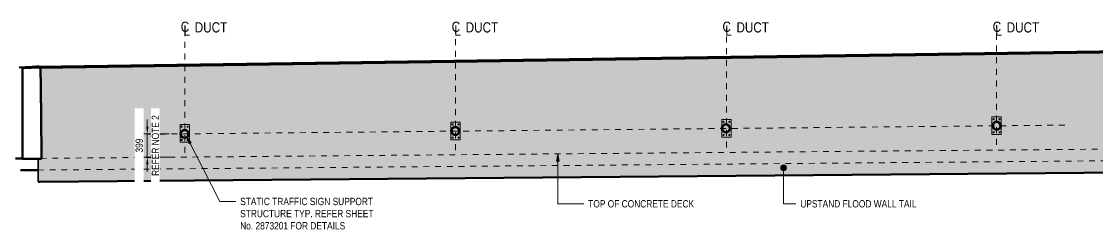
# Model space of a CAD drawing. Header units: metres. Extents: x 311 to 403, y 3 to 1186.
# Drawn here: x 358.83 to 377.24, y 20.37 to 23.94 of the extents above; entities that cross this region are included whole.
import ezdxf

# ---------------------------------------------------------------- set-up
doc = ezdxf.new("R2010")
doc.units = ezdxf.units.M
doc.linetypes.add('JacobsCenter', pattern=[0.015, 0.009, -0.0015, 0.003, -0.0015])
doc.linetypes.add('JacobsDash', pattern=[0.0045, 0.003, -0.0015])
doc.layers.get('Defpoints').update_dxf_attribs({"color": 41})
for name, color, linetype, lineweight in [('A-ANNO-DIMS', 7, 'Continuous', 9), ('A-ANNO-NOTE', 7, 'Continuous', 9), ('A-DETL', 7, 'Continuous', 13), ('A-FLOR', 7, 'Continuous', 50), ('A-FLOR-HDLN', 7, 'JacobsDash', 18), ('A-WALL', 7, 'Continuous', 50), ('A-WALL-HDLN', 7, 'JacobsDash', 18), ('G-ANNO-TEXT', 7, 'Continuous', 9), ('S-BEAM', 7, 'Continuous', 50), ('S-FSTN', 7, 'Continuous', 18)]:
    doc.layers.add(name, color=color, linetype=linetype, lineweight=lineweight)
doc.styles.add('Arial Narrow', font='ARIALN.TTF', dxfattribs={"height": 0.175})
doc.styles.add('Arial Narrow_1', font='ARIALN.TTF', dxfattribs={"height": 0.125})
doc.dimstyles.new('Dimension_Standard_O__mm_', dxfattribs={"dimscale": 0.3048, "dimtxt": 0.127929, "dimasz": 0.410105, "dimexe": 0.393701, "dimexo": 0.246063, "dimgap": 0.246063, "dimtad": 1, "dimdec": 0, "dimlfac": 1000, "dimzin": 0, "dimdsep": 46, "dimtxsty": 'Arial Narrow_1', "dimsah": 1, "dimcen": 0.09, "dimaunit": 1, "dimadec": 4, "dimazin": 0, "dimtfac": 1, "dimtdec": 4, "dimtix": 1, "dimtmove": 0, "dimatfit": 3, "dimfxl": 1, "dimtvp": 1, "dimtfill": 1, "dimtolj": 1, "dimtzin": 0, "dimlwd": 18, "dimlwe": 18, "dimarcsym": 2})

# ---------------------------------------------------------------- blocks, each defined once
blk = doc.blocks.new('Barrier Post Column Base Plate-4 Hole - 25mm-9262172-DRG-2873124 - ELEVATION - UPSTAND FLOOD WALL AT SOUTH END')
at = {"layer": 'S-FSTN', "linetype": 'JacobsDash', "lineweight": 9, "true_color": 0xc0c0c0}
h = blk.add_hatch(color=9, dxfattribs=at)
h.paths.add_polyline_path([(327.869, 21.998), (328.029, 21.998), (328.029, 22.298), (327.869, 22.298), (327.869, 22.082)])
h.paths.add_polyline_path([(327.899, 22.026), (327.897, 22.026), (327.895, 22.027), (327.893, 22.029), (327.891, 22.031), (327.89, 22.033), (327.89, 22.035), (327.89, 22.038), (327.891, 22.04), (327.893, 22.042), (327.895, 22.043), (327.897, 22.044), (327.899, 22.045), (327.902, 22.044), (327.904, 22.043), (327.906, 22.042), (327.908, 22.04), (327.908, 22.038), (327.909, 22.035), (327.908, 22.033), (327.908, 22.031), (327.906, 22.029), (327.904, 22.027), (327.902, 22.026)])
h.paths.add_polyline_path([(327.999, 22.026), (327.997, 22.026), (327.995, 22.027), (327.993, 22.029), (327.991, 22.031), (327.99, 22.033), (327.99, 22.035), (327.99, 22.038), (327.991, 22.04), (327.993, 22.042), (327.995, 22.043), (327.997, 22.044), (327.999, 22.045), (328.002, 22.044), (328.004, 22.043), (328.006, 22.042), (328.008, 22.04), (328.008, 22.038), (328.009, 22.035), (328.008, 22.033), (328.008, 22.031), (328.006, 22.029), (328.004, 22.027), (328.002, 22.026)])
h.paths.add_polyline_path([(327.949, 22.078), (327.923, 22.083), (327.899, 22.099), (327.885, 22.121), (327.879, 22.148), (327.885, 22.174), (327.901, 22.198), (327.923, 22.212), (327.949, 22.218), (327.976, 22.212), (327.999, 22.196), (328.014, 22.174), (328.019, 22.148), (328.014, 22.121), (327.999, 22.098), (327.976, 22.083), (327.968, 22.082)])
h.paths.add_polyline_path([(327.949, 22.083), (327.975, 22.088), (327.995, 22.102), (328.009, 22.123), (328.014, 22.148), (328.009, 22.173), (327.995, 22.194), (327.974, 22.208), (327.949, 22.213), (327.924, 22.207), (327.903, 22.194), (327.889, 22.173), (327.884, 22.148), (327.889, 22.123), (327.904, 22.101), (327.924, 22.088), (327.948, 22.083)])
h.paths.add_polyline_path([(327.999, 22.251), (327.997, 22.251), (327.995, 22.252), (327.993, 22.254), (327.991, 22.256), (327.99, 22.258), (327.99, 22.26), (327.99, 22.263), (327.991, 22.265), (327.993, 22.267), (327.995, 22.268), (327.997, 22.269), (327.999, 22.27), (328.002, 22.269), (328.004, 22.268), (328.006, 22.267), (328.008, 22.265), (328.008, 22.263), (328.009, 22.26), (328.008, 22.258), (328.008, 22.256), (328.006, 22.254), (328.004, 22.252), (328.002, 22.251)])
h.paths.add_polyline_path([(327.899, 22.251), (327.897, 22.251), (327.895, 22.252), (327.893, 22.254), (327.891, 22.256), (327.89, 22.258), (327.89, 22.26), (327.89, 22.263), (327.891, 22.265), (327.893, 22.267), (327.895, 22.268), (327.897, 22.269), (327.899, 22.27), (327.902, 22.269), (327.904, 22.268), (327.906, 22.267), (327.908, 22.265), (327.908, 22.263), (327.909, 22.26), (327.908, 22.258), (327.908, 22.256), (327.906, 22.254), (327.904, 22.252), (327.902, 22.251)])
at = {"layer": 'S-FSTN'}
for p, q in [((328.029, 22.298), (327.869, 22.298)), ((327.869, 22.298), (327.869, 21.998)), ((328.029, 21.998), (328.029, 22.298)), ((327.869, 21.998), (328.029, 21.998))]:
    blk.add_line(p, q, dxfattribs=at)
for centre, start_param, end_param in [((327.899, 22.26), 0, 3.141593), ((327.899, 22.26), 3.141593, 6.283185), ((327.999, 22.26), 0, 3.141593), ((327.999, 22.26), 3.141593, 6.283185), ((327.899, 22.035), 0, 3.141593), ((327.899, 22.035), 3.141593, 6.283185), ((327.999, 22.035), 0, 3.141593), ((327.999, 22.035), 3.141593, 6.283185)]:
    blk.add_ellipse(centre, major_axis=(0, 0.0095), ratio=1, start_param=start_param, end_param=end_param, dxfattribs=at)
blk = doc.blocks.new('Barrier Post Column Base Plate-4 Hole - 25mm-V6-DRG-2873124 - ELEVATION - UPSTAND FLOOD WALL AT SOUTH END')
at = {"layer": 'S-FSTN', "linetype": 'JacobsDash', "lineweight": 9, "true_color": 0xc0c0c0}
h = blk.add_hatch(color=9, dxfattribs=at)
h.paths.add_polyline_path([(323.242, 21.953), (323.402, 21.953), (323.402, 22.253), (323.242, 22.253), (323.242, 21.998)])
h.paths.add_polyline_path([(323.372, 21.981), (323.369, 21.981), (323.367, 21.982), (323.365, 21.983), (323.363, 21.985), (323.362, 21.988), (323.362, 21.99), (323.362, 21.993), (323.363, 21.995), (323.365, 21.997), (323.367, 21.998), (323.369, 21.999), (323.372, 22), (323.374, 21.999), (323.376, 21.998), (323.378, 21.997), (323.38, 21.995), (323.381, 21.993), (323.381, 21.99), (323.381, 21.988), (323.38, 21.985), (323.378, 21.983), (323.376, 21.982), (323.374, 21.981)])
h.paths.add_polyline_path([(323.272, 21.981), (323.269, 21.981), (323.267, 21.982), (323.265, 21.983), (323.263, 21.985), (323.262, 21.988), (323.262, 21.99), (323.262, 21.993), (323.263, 21.995), (323.265, 21.997), (323.268, 21.999), (323.269, 21.999), (323.272, 22), (323.274, 21.999), (323.276, 21.998), (323.278, 21.997), (323.28, 21.995), (323.281, 21.993), (323.281, 21.99), (323.281, 21.988), (323.28, 21.985), (323.278, 21.983), (323.276, 21.982), (323.274, 21.981)])
h.paths.add_polyline_path([(323.314, 22.033), (323.288, 22.038), (323.264, 22.054), (323.25, 22.076), (323.244, 22.103), (323.25, 22.129), (323.265, 22.152), (323.288, 22.167), (323.314, 22.172), (323.341, 22.167), (323.364, 22.152), (323.379, 22.129), (323.384, 22.103), (323.378, 22.075), (323.364, 22.053), (323.341, 22.038), (323.339, 22.038)])
h.paths.add_polyline_path([(323.314, 22.038), (323.339, 22.043), (323.36, 22.057), (323.374, 22.078), (323.379, 22.103), (323.374, 22.128), (323.36, 22.148), (323.339, 22.163), (323.314, 22.167), (323.289, 22.163), (323.268, 22.148), (323.254, 22.127), (323.249, 22.103), (323.254, 22.078), (323.269, 22.056), (323.289, 22.043)])
h.paths.add_polyline_path([(323.372, 22.206), (323.369, 22.206), (323.367, 22.207), (323.365, 22.208), (323.363, 22.21), (323.362, 22.213), (323.362, 22.215), (323.362, 22.218), (323.363, 22.22), (323.365, 22.222), (323.367, 22.223), (323.369, 22.224), (323.372, 22.225), (323.374, 22.224), (323.376, 22.223), (323.378, 22.222), (323.38, 22.22), (323.381, 22.218), (323.381, 22.215), (323.381, 22.213), (323.38, 22.21), (323.378, 22.208), (323.376, 22.207), (323.374, 22.206)])
h.paths.add_polyline_path([(323.272, 22.206), (323.269, 22.206), (323.267, 22.207), (323.265, 22.208), (323.263, 22.21), (323.262, 22.213), (323.262, 22.215), (323.262, 22.218), (323.263, 22.22), (323.265, 22.222), (323.267, 22.223), (323.271, 22.225), (323.272, 22.225), (323.274, 22.224), (323.276, 22.223), (323.278, 22.222), (323.28, 22.22), (323.281, 22.218), (323.281, 22.215), (323.281, 22.213), (323.28, 22.21), (323.278, 22.208), (323.276, 22.207), (323.274, 22.206), (323.272, 22.206)])
at = {"layer": 'S-FSTN'}
for p, q in [((323.402, 22.253), (323.242, 22.253)), ((323.242, 22.253), (323.242, 21.953)), ((323.402, 21.953), (323.402, 22.253)), ((323.242, 21.953), (323.402, 21.953))]:
    blk.add_line(p, q, dxfattribs=at)
for centre, start_param, end_param in [((323.272, 22.215), 0, 3.141593), ((323.272, 22.215), 3.141593, 6.283185), ((323.372, 22.215), 0, 3.141593), ((323.372, 22.215), 3.141593, 6.283185), ((323.272, 21.99), 0, 3.141593), ((323.272, 21.99), 3.141593, 6.283185), ((323.372, 21.99), 0, 3.141593), ((323.372, 21.99), 3.141593, 6.283185)]:
    blk.add_ellipse(centre, major_axis=(0, 0.0095), ratio=1, start_param=start_param, end_param=end_param, dxfattribs=at)
blk = doc.blocks.new('Barrier Post Column Base Plate-4 Hole - 25mm-V7-DRG-2873124 - ELEVATION - UPSTAND FLOOD WALL AT SOUTH END')
at = {"layer": 'S-FSTN', "linetype": 'JacobsDash', "lineweight": 9, "true_color": 0xc0c0c0}
h = blk.add_hatch(color=9, dxfattribs=at)
h.paths.add_polyline_path([(318.764, 21.907), (318.764, 22.207), (318.604, 22.207), (318.604, 21.907), (318.709, 21.907)])
h.paths.add_polyline_path([(318.634, 21.935), (318.632, 21.936), (318.63, 21.937), (318.628, 21.938), (318.626, 21.94), (318.625, 21.943), (318.625, 21.945), (318.625, 21.947), (318.626, 21.95), (318.628, 21.952), (318.63, 21.953), (318.632, 21.954), (318.636, 21.954), (318.637, 21.954), (318.639, 21.953), (318.641, 21.952), (318.643, 21.95), (318.644, 21.947), (318.644, 21.945), (318.644, 21.943), (318.643, 21.94), (318.641, 21.938), (318.639, 21.937), (318.636, 21.936)])
h.paths.add_polyline_path([(318.734, 21.935), (318.732, 21.936), (318.73, 21.937), (318.728, 21.938), (318.726, 21.94), (318.725, 21.943), (318.725, 21.945), (318.725, 21.947), (318.726, 21.95), (318.728, 21.952), (318.73, 21.953), (318.732, 21.954), (318.734, 21.954), (318.737, 21.954), (318.739, 21.953), (318.741, 21.952), (318.743, 21.95), (318.744, 21.947), (318.744, 21.945), (318.744, 21.943), (318.743, 21.94), (318.741, 21.938), (318.739, 21.937), (318.737, 21.936)])
h.paths.add_polyline_path([(318.679, 21.988), (318.653, 21.993), (318.629, 22.009), (318.615, 22.031), (318.609, 22.057), (318.615, 22.084), (318.63, 22.107), (318.653, 22.122), (318.679, 22.127), (318.706, 22.122), (318.729, 22.107), (318.744, 22.084), (318.749, 22.057), (318.744, 22.031), (318.729, 22.008), (318.706, 21.993), (318.704, 21.993)])
h.paths.add_polyline_path([(318.679, 21.993), (318.705, 21.998), (318.725, 22.012), (318.739, 22.033), (318.744, 22.057), (318.739, 22.082), (318.725, 22.103), (318.704, 22.117), (318.679, 22.122), (318.654, 22.117), (318.633, 22.103), (318.619, 22.082), (318.614, 22.057), (318.619, 22.033), (318.634, 22.011), (318.654, 21.998)])
h.paths.add_polyline_path([(318.634, 22.16), (318.632, 22.161), (318.63, 22.162), (318.628, 22.163), (318.626, 22.165), (318.625, 22.168), (318.625, 22.17), (318.625, 22.172), (318.626, 22.175), (318.628, 22.177), (318.63, 22.178), (318.632, 22.179), (318.634, 22.179), (318.637, 22.179), (318.639, 22.178), (318.641, 22.177), (318.643, 22.175), (318.644, 22.172), (318.644, 22.17), (318.644, 22.168), (318.643, 22.165), (318.641, 22.163), (318.639, 22.162), (318.637, 22.161)])
h.paths.add_polyline_path([(318.734, 22.16), (318.732, 22.161), (318.73, 22.162), (318.728, 22.163), (318.726, 22.165), (318.725, 22.168), (318.725, 22.17), (318.725, 22.172), (318.726, 22.175), (318.728, 22.177), (318.73, 22.178), (318.732, 22.179), (318.734, 22.179), (318.737, 22.179), (318.739, 22.178), (318.741, 22.177), (318.743, 22.175), (318.744, 22.172), (318.744, 22.17), (318.744, 22.168), (318.743, 22.165), (318.741, 22.163), (318.739, 22.162), (318.737, 22.161)])
at = {"layer": 'S-FSTN'}
for p, q in [((318.764, 22.207), (318.604, 22.207)), ((318.604, 22.207), (318.604, 21.907)), ((318.764, 21.907), (318.764, 22.207)), ((318.604, 21.907), (318.764, 21.907))]:
    blk.add_line(p, q, dxfattribs=at)
for centre, start_param, end_param in [((318.634, 22.17), 0, 3.141593), ((318.634, 22.17), 3.141593, 6.283185), ((318.734, 22.17), 0, 3.141593), ((318.734, 22.17), 3.141593, 6.283185), ((318.634, 21.945), 0, 3.141593), ((318.634, 21.945), 3.141593, 6.283185), ((318.734, 21.945), 0, 3.141593), ((318.734, 21.945), 3.141593, 6.283185)]:
    blk.add_ellipse(centre, major_axis=(0, 0.0095), ratio=1, start_param=start_param, end_param=end_param, dxfattribs=at)
blk = doc.blocks.new('Barrier Post Column Base Plate-4 Hole - 25mm-V8-DRG-2873124 - ELEVATION - UPSTAND FLOOD WALL AT SOUTH END')
at = {"layer": 'S-FSTN', "linetype": 'JacobsDash', "lineweight": 9, "true_color": 0xc0c0c0}
h = blk.add_hatch(color=9, dxfattribs=at)
h.paths.add_polyline_path([(314.074, 21.868), (314.124, 21.868), (314.124, 22.168), (313.964, 22.168), (313.964, 21.868)])
h.paths.add_polyline_path([(313.994, 21.896), (313.992, 21.897), (313.99, 21.898), (313.988, 21.899), (313.986, 21.901), (313.985, 21.903), (313.985, 21.906), (313.985, 21.908), (313.986, 21.911), (313.988, 21.913), (313.991, 21.915), (313.992, 21.915), (313.995, 21.915), (313.997, 21.915), (313.999, 21.914), (314.001, 21.913), (314.003, 21.911), (314.003, 21.908), (314.004, 21.906), (314.003, 21.903), (314.003, 21.901), (314.001, 21.899), (313.999, 21.898), (313.997, 21.897)])
h.paths.add_polyline_path([(314.094, 21.896), (314.092, 21.897), (314.09, 21.898), (314.088, 21.899), (314.086, 21.901), (314.085, 21.903), (314.085, 21.906), (314.085, 21.908), (314.086, 21.911), (314.088, 21.913), (314.091, 21.915), (314.094, 21.915), (314.094, 21.915), (314.097, 21.915), (314.099, 21.914), (314.101, 21.913), (314.103, 21.911), (314.103, 21.908), (314.104, 21.906), (314.103, 21.903), (314.103, 21.901), (314.101, 21.899), (314.099, 21.898), (314.097, 21.897)])
h.paths.add_polyline_path([(314.044, 21.939), (314.018, 21.944), (313.994, 21.96), (313.98, 21.982), (313.974, 22.008), (313.98, 22.035), (313.996, 22.059), (314.018, 22.073), (314.044, 22.078), (314.071, 22.073), (314.094, 22.057), (314.109, 22.035), (314.114, 22.008), (314.108, 21.981), (314.094, 21.959), (314.071, 21.944), (314.069, 21.943)])
h.paths.add_polyline_path([(314.044, 21.944), (314.069, 21.948), (314.09, 21.963), (314.104, 21.984), (314.109, 22.008), (314.104, 22.033), (314.09, 22.055), (314.069, 22.068), (314.044, 22.073), (314.019, 22.068), (313.998, 22.054), (313.984, 22.033), (313.979, 22.008), (313.984, 21.984), (313.999, 21.962), (314.019, 21.948), (314.043, 21.944)])
h.paths.add_polyline_path([(314.094, 22.121), (314.092, 22.122), (314.09, 22.123), (314.088, 22.124), (314.086, 22.126), (314.085, 22.128), (314.085, 22.131), (314.085, 22.133), (314.086, 22.136), (314.088, 22.138), (314.09, 22.139), (314.092, 22.14), (314.094, 22.14), (314.097, 22.14), (314.099, 22.139), (314.101, 22.138), (314.103, 22.136), (314.103, 22.133), (314.104, 22.131), (314.103, 22.128), (314.103, 22.126), (314.101, 22.124), (314.099, 22.123), (314.097, 22.122)])
h.paths.add_polyline_path([(313.994, 22.121), (313.992, 22.122), (313.99, 22.123), (313.988, 22.124), (313.986, 22.126), (313.985, 22.128), (313.985, 22.131), (313.985, 22.133), (313.986, 22.136), (313.988, 22.138), (313.99, 22.139), (313.992, 22.14), (313.994, 22.14), (313.997, 22.14), (313.999, 22.139), (314.001, 22.138), (314.003, 22.136), (314.003, 22.133), (314.004, 22.131), (314.003, 22.128), (314.003, 22.126), (314.001, 22.124), (313.999, 22.123), (313.997, 22.122)])
at = {"layer": 'S-FSTN'}
for p, q in [((314.124, 22.168), (313.964, 22.168)), ((313.964, 22.168), (313.964, 21.868)), ((314.124, 21.868), (314.124, 22.168)), ((313.964, 21.868), (314.124, 21.868))]:
    blk.add_line(p, q, dxfattribs=at)
for centre, start_param, end_param in [((313.994, 22.131), 0, 3.141593), ((313.994, 22.131), 3.141593, 6.283185), ((314.094, 22.131), 0, 3.141593), ((314.094, 22.131), 3.141593, 6.283185), ((313.994, 21.906), 0, 3.141593), ((313.994, 21.906), 3.141593, 6.283185), ((314.094, 21.906), 0, 3.141593), ((314.094, 21.906), 3.141593, 6.283185)]:
    blk.add_ellipse(centre, major_axis=(0, 0.0095), ratio=1, start_param=start_param, end_param=end_param, dxfattribs=at)
blk = doc.blocks.new('Walls 2 - Walls 2-6845191-DRG-2873124 - ELEVATION - UPSTAND FLOOD WALL AT SOUTH END')
at = {"layer": 'A-WALL', "lineweight": 35, "true_color": 0xc0c0c0}
for points in [[(311.566, 23.143), (346.097, 23.638), (346.094, 23.653), (311.56, 23.157), (311.563, 23.146), (311.566, 23.143)], [(311.542, 23.157), (311.563, 23.157), (311.542, 23.158)]]:
    blk.add_hatch(color=9, dxfattribs=at).paths.add_polyline_path(points)
h = blk.add_hatch(color=9, dxfattribs=at)
h.paths.add_polyline_path([(311.562, 21.188), (346.096, 21.487), (346.097, 23.638), (311.566, 23.143), (311.576, 23.133), (311.594, 21.58), (311.563, 21.579), (311.563, 21.578)])
h.paths.add_polyline_path([(314.094, 21.868), (313.964, 21.868), (313.964, 22.168), (314.124, 22.168), (314.124, 21.868), (314.097, 21.868)])
h.paths.add_polyline_path([(313.994, 21.896), (313.997, 21.897), (313.999, 21.898), (314.001, 21.9), (314.003, 21.901), (314.003, 21.903), (314.004, 21.906), (314.003, 21.908), (314.003, 21.911), (314.001, 21.913), (313.997, 21.915), (313.997, 21.915), (313.994, 21.915), (313.991, 21.915), (313.99, 21.914), (313.988, 21.913), (313.986, 21.911), (313.985, 21.908), (313.985, 21.906), (313.985, 21.903), (313.986, 21.901), (313.988, 21.899), (313.99, 21.898), (313.992, 21.897)])
h.paths.add_polyline_path([(314.094, 21.896), (314.097, 21.897), (314.099, 21.898), (314.102, 21.901), (314.103, 21.901), (314.103, 21.903), (314.104, 21.906), (314.103, 21.908), (314.103, 21.911), (314.101, 21.913), (314.097, 21.915), (314.097, 21.915), (314.094, 21.915), (314.091, 21.915), (314.09, 21.914), (314.088, 21.913), (314.086, 21.911), (314.085, 21.908), (314.085, 21.906), (314.085, 21.903), (314.086, 21.901), (314.088, 21.899), (314.09, 21.898), (314.092, 21.897)])
h.paths.add_polyline_path([(318.73, 21.907), (318.604, 21.907), (318.604, 22.207), (318.764, 22.207), (318.764, 21.907), (318.732, 21.907)])
h.paths.add_polyline_path([(318.734, 21.935), (318.737, 21.936), (318.739, 21.937), (318.742, 21.94), (318.743, 21.94), (318.744, 21.943), (318.744, 21.945), (318.744, 21.947), (318.743, 21.95), (318.741, 21.952), (318.739, 21.953), (318.737, 21.954), (318.734, 21.954), (318.732, 21.954), (318.73, 21.953), (318.728, 21.952), (318.726, 21.95), (318.725, 21.947), (318.725, 21.945), (318.725, 21.943), (318.726, 21.94), (318.728, 21.938), (318.73, 21.937), (318.732, 21.936)])
h.paths.add_polyline_path([(318.634, 21.935), (318.637, 21.936), (318.639, 21.937), (318.641, 21.939), (318.643, 21.94), (318.644, 21.943), (318.644, 21.945), (318.644, 21.947), (318.643, 21.95), (318.641, 21.952), (318.639, 21.953), (318.636, 21.954), (318.634, 21.954), (318.632, 21.954), (318.63, 21.953), (318.628, 21.952), (318.626, 21.95), (318.625, 21.947), (318.625, 21.945), (318.625, 21.943), (318.626, 21.94), (318.628, 21.938), (318.63, 21.937), (318.632, 21.936)])
h.paths.add_polyline_path([(323.372, 21.953), (323.242, 21.953), (323.242, 22.253), (323.402, 22.253), (323.402, 21.953), (323.374, 21.953)])
h.paths.add_polyline_path([(323.372, 21.981), (323.374, 21.981), (323.376, 21.982), (323.378, 21.983), (323.38, 21.985), (323.381, 21.988), (323.381, 21.99), (323.381, 21.993), (323.38, 21.995), (323.378, 21.997), (323.376, 21.998), (323.374, 21.999), (323.372, 22), (323.369, 21.999), (323.367, 21.998), (323.365, 21.997), (323.363, 21.995), (323.362, 21.993), (323.362, 21.99), (323.362, 21.988), (323.363, 21.985), (323.365, 21.983), (323.367, 21.982), (323.369, 21.981)])
h.paths.add_polyline_path([(323.272, 21.981), (323.274, 21.981), (323.276, 21.982), (323.279, 21.984), (323.28, 21.985), (323.281, 21.988), (323.281, 21.99), (323.281, 21.993), (323.28, 21.995), (323.278, 21.997), (323.276, 21.998), (323.274, 21.999), (323.272, 22), (323.269, 21.999), (323.267, 21.998), (323.265, 21.997), (323.263, 21.995), (323.262, 21.993), (323.262, 21.99), (323.262, 21.988), (323.263, 21.985), (323.265, 21.983), (323.267, 21.982), (323.269, 21.981)])
h.paths.add_polyline_path([(327.997, 21.998), (327.869, 21.998), (327.869, 22.298), (328.029, 22.298), (328.029, 21.998), (327.999, 21.998)])
h.paths.add_polyline_path([(327.999, 22.026), (328.002, 22.026), (328.004, 22.027), (328.007, 22.03), (328.008, 22.031), (328.008, 22.033), (328.009, 22.035), (328.008, 22.038), (328.008, 22.04), (328.006, 22.042), (328.004, 22.043), (328.002, 22.044), (327.999, 22.045), (327.997, 22.044), (327.995, 22.043), (327.993, 22.042), (327.991, 22.04), (327.99, 22.038), (327.99, 22.035), (327.99, 22.033), (327.991, 22.031), (327.993, 22.029), (327.995, 22.027), (327.997, 22.026)])
h.paths.add_polyline_path([(327.899, 22.026), (327.902, 22.026), (327.904, 22.027), (327.906, 22.029), (327.908, 22.031), (327.908, 22.033), (327.909, 22.035), (327.908, 22.038), (327.908, 22.04), (327.906, 22.042), (327.904, 22.043), (327.902, 22.044), (327.899, 22.045), (327.897, 22.044), (327.895, 22.043), (327.893, 22.042), (327.891, 22.04), (327.89, 22.038), (327.89, 22.035), (327.89, 22.033), (327.891, 22.031), (327.893, 22.029), (327.895, 22.027), (327.897, 22.026)])
h.paths.add_polyline_path([(313.994, 22.121), (313.997, 22.122), (313.999, 22.123), (314.001, 22.124), (314.003, 22.126), (314.003, 22.128), (314.004, 22.131), (314.003, 22.133), (314.001, 22.137), (314.001, 22.138), (313.999, 22.139), (313.997, 22.14), (313.994, 22.14), (313.992, 22.14), (313.99, 22.139), (313.988, 22.138), (313.986, 22.136), (313.985, 22.133), (313.985, 22.131), (313.985, 22.128), (313.986, 22.126), (313.988, 22.124), (313.99, 22.123), (313.992, 22.122)])
h.paths.add_polyline_path([(314.094, 22.121), (314.097, 22.122), (314.099, 22.123), (314.101, 22.124), (314.103, 22.126), (314.103, 22.128), (314.104, 22.131), (314.103, 22.133), (314.103, 22.136), (314.101, 22.138), (314.099, 22.139), (314.097, 22.14), (314.094, 22.14), (314.092, 22.14), (314.089, 22.139), (314.088, 22.138), (314.086, 22.136), (314.085, 22.133), (314.085, 22.131), (314.085, 22.128), (314.086, 22.126), (314.088, 22.124), (314.09, 22.123), (314.092, 22.122)])
h.paths.add_polyline_path([(318.734, 22.16), (318.737, 22.161), (318.739, 22.162), (318.741, 22.163), (318.743, 22.165), (318.744, 22.168), (318.744, 22.17), (318.744, 22.172), (318.743, 22.175), (318.741, 22.177), (318.739, 22.178), (318.737, 22.179), (318.734, 22.179), (318.732, 22.179), (318.73, 22.178), (318.728, 22.177), (318.726, 22.175), (318.725, 22.172), (318.725, 22.17), (318.725, 22.168), (318.726, 22.165), (318.728, 22.163), (318.73, 22.162), (318.732, 22.161)])
h.paths.add_polyline_path([(318.634, 22.16), (318.637, 22.161), (318.639, 22.162), (318.641, 22.163), (318.643, 22.165), (318.644, 22.168), (318.644, 22.17), (318.644, 22.172), (318.641, 22.176), (318.641, 22.177), (318.639, 22.178), (318.637, 22.179), (318.634, 22.179), (318.632, 22.179), (318.63, 22.178), (318.628, 22.177), (318.626, 22.175), (318.625, 22.172), (318.625, 22.17), (318.625, 22.168), (318.626, 22.165), (318.628, 22.163), (318.63, 22.162), (318.632, 22.161)])
h.paths.add_polyline_path([(323.272, 22.206), (323.274, 22.206), (323.276, 22.207), (323.278, 22.208), (323.28, 22.21), (323.281, 22.213), (323.281, 22.215), (323.281, 22.218), (323.279, 22.221), (323.278, 22.222), (323.276, 22.223), (323.274, 22.224), (323.271, 22.225), (323.269, 22.224), (323.267, 22.223), (323.265, 22.222), (323.263, 22.22), (323.262, 22.218), (323.262, 22.215), (323.262, 22.213), (323.263, 22.21), (323.265, 22.208), (323.267, 22.207), (323.271, 22.206)])
h.paths.add_polyline_path([(323.372, 22.206), (323.374, 22.206), (323.376, 22.207), (323.378, 22.208), (323.38, 22.21), (323.381, 22.213), (323.381, 22.215), (323.381, 22.218), (323.38, 22.22), (323.378, 22.222), (323.376, 22.223), (323.374, 22.224), (323.372, 22.225), (323.369, 22.224), (323.367, 22.223), (323.365, 22.222), (323.363, 22.22), (323.362, 22.218), (323.362, 22.215), (323.362, 22.213), (323.363, 22.21), (323.365, 22.208), (323.367, 22.207), (323.369, 22.206)])
h.paths.add_polyline_path([(327.899, 22.251), (327.902, 22.251), (327.904, 22.252), (327.906, 22.254), (327.908, 22.256), (327.908, 22.258), (327.909, 22.26), (327.908, 22.263), (327.906, 22.267), (327.906, 22.267), (327.904, 22.268), (327.902, 22.269), (327.899, 22.27), (327.897, 22.269), (327.895, 22.268), (327.893, 22.267), (327.891, 22.265), (327.89, 22.263), (327.89, 22.26), (327.89, 22.258), (327.891, 22.256), (327.893, 22.254), (327.895, 22.252), (327.897, 22.251)])
h.paths.add_polyline_path([(327.999, 22.251), (328.002, 22.251), (328.004, 22.252), (328.006, 22.254), (328.008, 22.256), (328.008, 22.258), (328.009, 22.26), (328.008, 22.263), (328.008, 22.265), (328.006, 22.267), (328.004, 22.268), (328.002, 22.269), (327.999, 22.27), (327.997, 22.269), (327.994, 22.268), (327.993, 22.267), (327.991, 22.265), (327.99, 22.263), (327.99, 22.26), (327.99, 22.258), (327.991, 22.256), (327.993, 22.254), (327.995, 22.252), (327.997, 22.251)])
h = blk.add_hatch(color=9, dxfattribs=at)
h.paths.add_polyline_path([(311.534, 21.188), (311.562, 21.188), (311.563, 21.58), (311.534, 21.579), (311.534, 21.578)])
h.paths.add_polyline_path([(311.562, 23.146), (311.56, 23.157), (311.542, 23.157), (311.542, 23.15), (311.552, 23.15), (311.561, 23.148)])
at = {"layer": 'A-DETL', "lineweight": 35}
blk.add_line((311.534, 21.188), (311.534, 21.588), dxfattribs=at)
at = {"layer": 'A-WALL'}
for p, q in [((311.542, 23.158), (346.054, 23.653)), ((311.56, 23.157), (346.094, 23.653)), ((346.097, 23.638), (311.566, 23.143)), ((311.542, 23.157), (311.56, 23.157)), ((311.56, 23.157), (311.562, 23.146)), ((311.562, 21.188), (346.096, 21.487)), ((311.562, 21.188), (311.534, 21.188))]:
    blk.add_line(p, q, dxfattribs=at)
at = {"layer": 'A-WALL-HDLN'}
for p, q in [((311.514, 23.157), (311.514, 23.157)), ((311.514, 23.157), (311.514, 23.157)), ((311.514, 23.157), (311.542, 23.157)), ((311.515, 23.157), (311.542, 23.158)), ((311.562, 23.146), (311.563, 23.142)), ((311.566, 23.143), (311.563, 23.142)), ((311.516, 21.59), (311.514, 21.59)), ((311.514, 21.59), (311.514, 21.59)), ((311.534, 21.588), (311.517, 21.59))]:
    blk.add_line(p, q, dxfattribs=at)
blk = doc.blocks.new('CS_Annot_Centreline Symbol - CS_Annot_Centreline Symbol-1494376-DRG-2873124 - ELEVATION - UPSTAND FLOOD WALL AT SOUTH END')
at = {"layer": 'A-ANNO-NOTE', "char_height": 0.175, "attachment_point": 1, "style": 'Arial Narrow'}
for s, insert, width in [('C  ', (313.977, 23.933), 0.31266), ('L', (314.024, 23.867), 0.0962)]:
    blk.add_mtext(s, dxfattribs=dict(at, insert=insert, width=width))
blk = doc.blocks.new('DIMBLOCK9-DRG-2873124 - ELEVATION - UPSTAND FLOOD WALL AT SOUTH END')
at = {"layer": 'A-ANNO-DIMS', "color": 0, "lineweight": 18, "transparency": 16777216}
for p, q in [((360.988, 22.132), (360.988, 22.257)), ((361.363, 22.007), (360.868, 22.007)), ((360.988, 21.609), (360.988, 22.007)), ((361.363, 21.609), (360.868, 21.609)), ((360.988, 21.484), (360.988, 21.359))]:
    blk.add_line(p, q, dxfattribs=at)
at = {"layer": 'A-ANNO-DIMS', "color": 0, "transparency": 16777216}
for points in [[(360.968, 22.132), (361.009, 22.132), (360.988, 22.007)], [(360.968, 21.484), (361.009, 21.484), (360.988, 21.609)]]:
    blk.add_solid(points, dxfattribs=at)
at = {"layer": 'Defpoints', "color": 0, "transparency": 16777216}
for p in [(361.438, 22.007), (361.438, 21.609)]:
    blk.add_point(p, dxfattribs=at)
at = {"layer": 'A-ANNO-DIMS', "color": 0, "lineweight": 18, "transparency": 16777216, "char_height": 0.125, "width": 1.25248, "attachment_point": 5, "rotation": 90, "style": 'Arial Narrow_1', "bg_fill": 3, "box_fill_scale": 1.1, "bg_fill_color": 256, "bg_fill_true_color": 13158600, "bg_fill_transparency": 0}
for s, insert in [('\\A1;399', (360.85, 21.808)), ('\\A1;REFER NOTE 2', (361.128, 21.808))]:
    blk.add_mtext(s, dxfattribs=dict(at, insert=insert))
at = {"layer": 'Defpoints', "color": 0, "transparency": 16777216}
blk.add_point((360.988, 22.007), dxfattribs=at)

msp = doc.modelspace()

# ---------------------------------------------------------------- hatches: boundary and pattern name
at = {"layer": 'G-ANNO-TEXT'}
for points in [[(361.6654, 21.9569), (361.7025, 21.8355), (361.7418, 21.8556)], [(368.0199, 21.6631), (367.9978, 21.5381), (368.0419, 21.5381)]]:
    msp.add_hatch(color=256, dxfattribs=at).paths.add_polyline_path(points)
h = msp.add_hatch(color=256, dxfattribs=at)
edge = h.paths.add_edge_path()
edge.add_arc((371.8857, 21.4261), 0.05, 0, 360)
at = {"layer": 'S-BEAM', "true_color": 0xc0c0c0}
h = msp.add_hatch(color=9, dxfattribs=at)
h.paths.add_polyline_path([(366.2636, 21.9876), (366.2903, 21.9929), (366.3129, 22.0081), (366.3281, 22.0307), (366.3334, 22.0575), (366.3281, 22.0842), (366.3129, 22.1069), (366.2903, 22.122), (366.2636, 22.1273), (366.2368, 22.122), (366.2142, 22.1069), (366.199, 22.0842), (366.1937, 22.0575), (366.199, 22.0307), (366.2142, 22.0081), (366.2368, 21.9929)])
h.paths.add_polyline_path([(366.2636, 21.9926), (366.2377, 21.9983), (366.2177, 22.0116), (366.2036, 22.0326), (366.1987, 22.0575), (366.2036, 22.0823), (366.2177, 22.1033), (366.2387, 22.1174), (366.2636, 22.1223), (366.2884, 22.1174), (366.3094, 22.1033), (366.3236, 22.0817), (366.3284, 22.0575), (366.3235, 22.0326), (366.3094, 22.0116), (366.2884, 21.9975)])
h = msp.add_hatch(color=9, dxfattribs=at)
h.paths.add_polyline_path([(370.8986, 22.0327), (370.9253, 22.0381), (370.9479, 22.0532), (370.9631, 22.0759), (370.9684, 22.1026), (370.9631, 22.1293), (370.9479, 22.152), (370.9253, 22.1671), (370.8986, 22.1724), (370.8718, 22.1671), (370.8492, 22.152), (370.834, 22.1293), (370.8287, 22.1026), (370.834, 22.0759), (370.8492, 22.0532), (370.8718, 22.0381)])
h.paths.add_polyline_path([(370.8986, 22.0377), (370.8737, 22.0427), (370.8527, 22.0567), (370.8386, 22.0778), (370.8337, 22.1026), (370.8386, 22.1274), (370.8527, 22.1484), (370.8737, 22.1625), (370.8986, 22.1674), (370.9234, 22.1625), (370.9444, 22.1484), (370.9585, 22.1274), (370.9634, 22.1026), (370.9585, 22.0778), (370.9444, 22.0567), (370.9234, 22.0427)])
h = msp.add_hatch(color=9, dxfattribs=at)
h.paths.add_polyline_path([(375.5336, 22.0779), (375.5603, 22.0832), (375.583, 22.0984), (375.5981, 22.121), (375.6034, 22.1478), (375.5981, 22.1745), (375.583, 22.1971), (375.5603, 22.2123), (375.5336, 22.2176), (375.5069, 22.2123), (375.4842, 22.1971), (375.4691, 22.1745), (375.4637, 22.1478), (375.4691, 22.121), (375.4842, 22.0984), (375.5069, 22.0832), (375.5146, 22.0817)])
h.paths.add_polyline_path([(375.5336, 22.0829), (375.5088, 22.0878), (375.4877, 22.1019), (375.4737, 22.1229), (375.4687, 22.1478), (375.4737, 22.1726), (375.4877, 22.1936), (375.5088, 22.2077), (375.5336, 22.2126), (375.5584, 22.2077), (375.5794, 22.1936), (375.5935, 22.1726), (375.5984, 22.1478), (375.5935, 22.1229), (375.5794, 22.1019), (375.5584, 22.0878)])
h = msp.add_hatch(color=9, dxfattribs=at)
h.paths.add_polyline_path([(361.6286, 21.9385), (361.6553, 21.9439), (361.6779, 21.959), (361.6931, 21.9817), (361.6984, 22.0084), (361.6931, 22.0351), (361.6779, 22.0578), (361.6553, 22.0729), (361.6286, 22.0782), (361.6018, 22.0729), (361.5792, 22.0578), (361.564, 22.0351), (361.5587, 22.0084), (361.564, 21.9817), (361.5792, 21.959), (361.6018, 21.9439)])
h.paths.add_polyline_path([(361.6286, 21.9435), (361.6037, 21.9485), (361.5827, 21.9625), (361.5686, 21.9836), (361.5637, 22.0084), (361.5686, 22.0332), (361.5827, 22.0542), (361.6037, 22.0683), (361.6286, 22.0732), (361.6534, 22.0683), (361.6744, 22.0542), (361.6885, 22.0332), (361.6934, 22.0084), (361.6885, 21.9836), (361.6744, 21.9625), (361.6534, 21.9485)])

# ---------------------------------------------------------------- linework, layer by layer
at = {"layer": 'A-DETL', "linetype": 'JacobsCenter', "lineweight": 18}
for p, q in [((366.2687, 21.7305), (366.2687, 23.7829)), ((370.9058, 21.7765), (370.9058, 23.8289)), ((375.5336, 21.8224), (375.5336, 23.8748)), ((361.6286, 21.6845), (361.6286, 23.7369)), ((376.6999, 22.1586), (361.0028, 22.0029))]:
    msp.add_line(p, q, dxfattribs=at)
at = {"layer": 'A-FLOR'}
for p, q in [((359.1266, 23.1631), (358.7932, 23.1487)), ((358.8506, 23.1379), (358.8506, 21.5783)), ((359.0771, 23.1631), (359.0779, 23.1631)), ((359.0779, 23.1631), (359.1255, 23.1631)), ((359.1449, 23.1479), (359.1363, 23.1499)), ((358.8506, 21.587), (358.7336, 21.5856)), ((358.8506, 21.5864), (358.8166, 21.5861)), ((358.8166, 21.3861), (359.1181, 21.3887))]:
    msp.add_line(p, q, dxfattribs=at)
at = {"layer": 'A-FLOR', "flags": 128}
for points in [[(358.8506, 23.1379), (358.9077, 23.1403), (358.9649, 23.1427), (359.022, 23.1451), (359.0792, 23.1475), (359.1363, 23.1499)], [(359.1449, 23.1479), (359.0713, 23.1454), (358.9978, 23.1429), (358.9242, 23.1404), (358.8506, 23.1379)], [(359.1603, 23.1334), (359.1526, 23.1406), (359.1449, 23.1479)], [(358.8506, 21.5783), (358.9161, 21.5787), (358.9817, 21.579), (359.0472, 21.5793), (359.1127, 21.5797), (359.1782, 21.58)]]:
    msp.add_lwpolyline(points, dxfattribs=at)
at = {"layer": 'A-FLOR'}
msp.add_open_spline([(359.1782, 21.58), (359.1756, 21.8101), (359.1696, 22.3279), (359.1636, 22.8457), (359.1603, 23.1334)], degree=3, knots=[0, 0, 0, 0, 0.4444444, 1, 1, 1, 1], dxfattribs=at)
at = {"layer": 'A-FLOR-HDLN'}
for p, q in [((393.6619, 21.8875), (359.1151, 21.5887)), ((359.1471, 21.5905), (358.8507, 21.587)), ((359.1149, 21.5887), (358.8507, 21.5864)), ((359.1182, 21.3887), (393.6619, 21.6875))]:
    msp.add_line(p, q, dxfattribs=at)
at = {"layer": 'G-ANNO-TEXT'}
for p, q in [((361.6654, 21.9569), (361.7025, 21.8355)), ((361.7418, 21.8556), (361.6654, 21.9569)), ((361.6654, 21.9569), (362.2298, 20.8494)), ((361.7025, 21.8355), (361.7418, 21.8556)), ((368.0199, 21.6631), (367.9978, 21.5381)), ((368.0419, 21.5381), (368.0199, 21.6631)), ((368.0199, 21.6631), (368.0199, 20.8097)), ((367.9978, 21.5381), (368.0419, 21.5381)), ((371.8857, 21.4261), (371.8857, 20.8097)), ((362.2298, 20.8494), (362.5035, 20.8494)), ((368.0199, 20.8097), (368.4641, 20.8097)), ((371.8857, 20.8097), (372.0973, 20.8097))]:
    msp.add_line(p, q, dxfattribs=at)
msp.add_circle((371.8857, 21.4261), 0.05, dxfattribs=at)
at = {"layer": 'S-BEAM'}
for p, q in [((366.2636, 22.1273), (366.2636, 22.1273)), ((370.8986, 22.1724), (370.8986, 22.1724)), ((375.5336, 22.2176), (375.5336, 22.2176)), ((361.6286, 22.0782), (361.6286, 22.0782)), ((361.6286, 21.9385), (361.6286, 21.9385)), ((366.2636, 21.9876), (366.2636, 21.9876)), ((370.8986, 22.0327), (370.8986, 22.0327)), ((375.5336, 22.0779), (375.5336, 22.0779))]:
    msp.add_line(p, q, dxfattribs=at)
for centre, radius, start, end in [((366.2636, 22.0575), 0.0699, 0, 180), ((366.2636, 22.0575), 0.0649, 0, 180), ((370.8986, 22.1026), 0.0699, 0, 180), ((370.8986, 22.1026), 0.0699, 180, 360), ((370.8986, 22.1026), 0.0649, 0, 180), ((370.8986, 22.1026), 0.0649, 180, 360), ((375.5336, 22.1478), 0.0699, 0, 180), ((375.5336, 22.1478), 0.0699, 180, 360), ((375.5336, 22.1478), 0.0649, 0, 180), ((375.5336, 22.1478), 0.0649, 180, 360), ((361.6286, 22.0084), 0.0699, 0, 180), ((361.6286, 22.0084), 0.0699, 180, 360), ((361.6286, 22.0084), 0.0649, 0, 180), ((361.6286, 22.0084), 0.0649, 180, 360), ((366.2636, 22.0575), 0.0699, 180, 360), ((366.2636, 22.0575), 0.0649, 180, 360)]:
    msp.add_arc(centre, radius, start, end, dxfattribs=at)

# ---------------------------------------------------------------- block references
at = {"layer": 'A-ANNO-NOTE'}
for p in [(47.5843, 0), (52.2244, 0), (56.8615, 0), (61.4893, 0)]:
    msp.add_blockref('CS_Annot_Centreline Symbol - CS_Annot_Centreline Symbol-1494376-DRG-2873124 - ELEVATION - UPSTAND FLOOD WALL AT SOUTH END', p, dxfattribs=at)
at = {"layer": 'A-DETL', "lineweight": 35}
msp.add_blockref('Walls 2 - Walls 2-6845191-DRG-2873124 - ELEVATION - UPSTAND FLOOD WALL AT SOUTH END', (47.5843, 0), dxfattribs=at)
at = {"layer": 'S-FSTN'}
for name in ['Barrier Post Column Base Plate-4 Hole - 25mm-9262172-DRG-2873124 - ELEVATION - UPSTAND FLOOD WALL AT SOUTH END', 'Barrier Post Column Base Plate-4 Hole - 25mm-V8-DRG-2873124 - ELEVATION - UPSTAND FLOOD WALL AT SOUTH END', 'Barrier Post Column Base Plate-4 Hole - 25mm-V7-DRG-2873124 - ELEVATION - UPSTAND FLOOD WALL AT SOUTH END', 'Barrier Post Column Base Plate-4 Hole - 25mm-V6-DRG-2873124 - ELEVATION - UPSTAND FLOOD WALL AT SOUTH END']:
    msp.add_blockref(name, (47.5843, 0), dxfattribs=at)

# ---------------------------------------------------------------- next in the draw order: texts
at = {"layer": 'A-ANNO-NOTE', "char_height": 0.175, "attachment_point": 1, "style": 'Arial Narrow', "bg_fill": 3, "box_fill_scale": 1, "bg_fill_color": 256, "bg_fill_true_color": 13158600, "bg_fill_transparency": 0}
for insert in [(361.8008, 23.9223), (366.441, 23.9223), (371.0781, 23.9223), (375.7059, 23.9223)]:
    msp.add_mtext('DUCT', dxfattribs=dict(at, insert=insert))
at = {"layer": 'G-ANNO-TEXT', "char_height": 0.125, "attachment_point": 1, "style": 'Arial Narrow_1', "bg_fill": 3, "box_fill_scale": 1, "bg_fill_color": 256, "bg_fill_transparency": 0}
for s, insert in [('STATIC TRAFFIC SIGN SUPPORT ', (362.5785, 20.9119)), ('TOP OF CONCRETE DECK', (368.5391, 20.8722)), ('UPSTAND FLOOD WALL TAIL', (372.1723, 20.8722))]:
    msp.add_mtext(s, dxfattribs=dict(at, insert=insert))

# ---------------------------------------------------------------- next in the draw order: dimensions: what is measured, and where the dimension line sits
at = {"layer": 'A-ANNO-DIMS', "lineweight": 18}
dim = msp.add_linear_dim(base=(360.98835, 22.00749), p1=(361.43802, 21.60895), p2=(361.43802, 22.00749), angle=90, text='<>\\XREFER NOTE 2', dimstyle='Dimension_Standard_O__mm_', override={"dimpost": '<>', "dimfxl": 0.398541}, dxfattribs=at)
dim.commit()
dim.dimension.update_dxf_attribs({"geometry": 'DIMBLOCK9-DRG-2873124 - ELEVATION - UPSTAND FLOOD WALL AT SOUTH END', "text_midpoint": (360.98835, 21.80822)})

# ---------------------------------------------------------------- next in the draw order: texts
at = {"layer": 'G-ANNO-TEXT', "insert": (362.5785, 20.7036), "char_height": 0.125, "attachment_point": 1, "style": 'Arial Narrow_1', "bg_fill": 3, "box_fill_scale": 1, "bg_fill_color": 256, "bg_fill_transparency": 0}
msp.add_mtext('STRUCTURE TYP. REFER SHEET ', dxfattribs=at)

# ---------------------------------------------------------------- next in the draw order: texts
at = {"layer": 'G-ANNO-TEXT', "insert": (362.5785, 20.4952), "char_height": 0.125, "attachment_point": 1, "style": 'Arial Narrow_1', "bg_fill": 3, "box_fill_scale": 1, "bg_fill_color": 256, "bg_fill_transparency": 0}
msp.add_mtext('No. 2873201 FOR DETAILS', dxfattribs=at)

doc.saveas('drawing.dxf')
